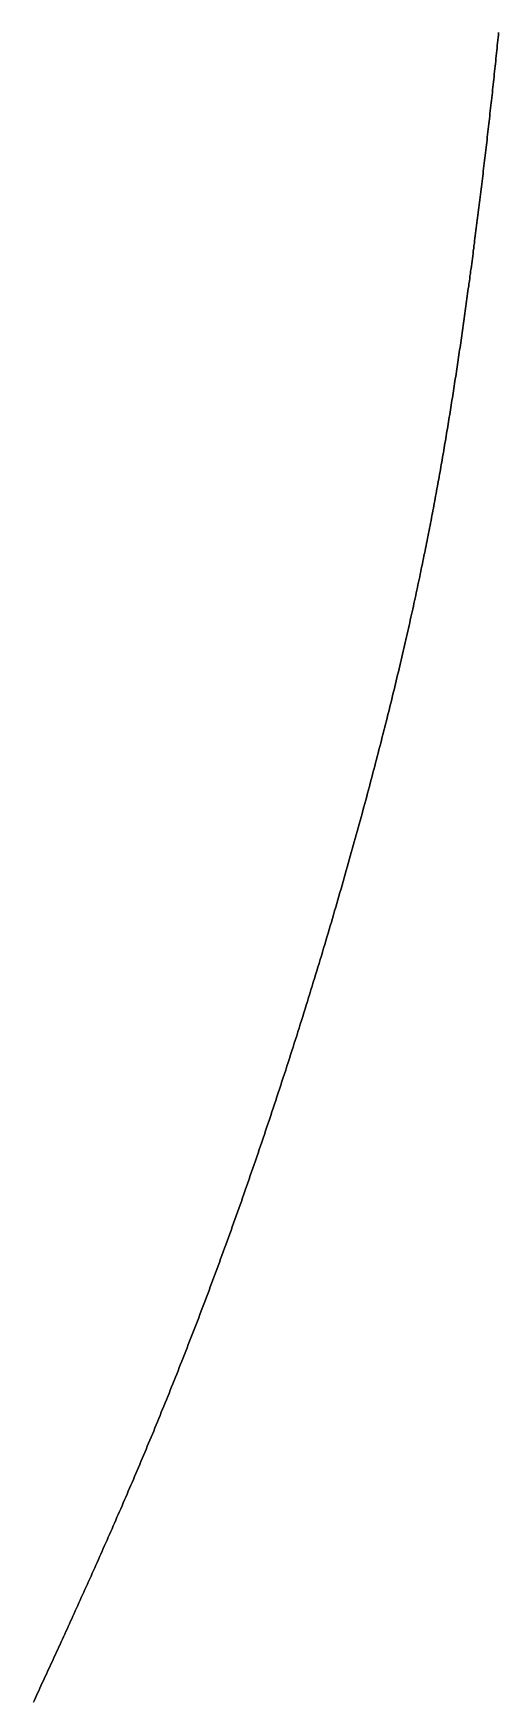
# Model space of a CAD drawing. Header units: inches. Extents: x 130170 to 284068, y 377793 to 804530.
# Drawn here: x 259846.3 to 259861, y 743507.5 to 743560.1 of the extents above; entities that cross this region are included whole.
import ezdxf

# ---------------------------------------------------------------- set-up
doc = ezdxf.new("R2010")
doc.units = ezdxf.units.IN
doc.header["$MEASUREMENT"] = 0
doc.layers.add('muni_il', color=7, linetype='Continuous')

msp = doc.modelspace()

# ---------------------------------------------------------------- linework, layer by layer
at = {"layer": 'muni_il'}
for points in [[(259846.325, 743507.456), (259846.359, 743507.529), (259846.392, 743507.602), (259846.426, 743507.675), (259846.46, 743507.749), (259846.494, 743507.822), (259846.528, 743507.897), (259846.563, 743507.971), (259846.597, 743508.046), (259846.632, 743508.121), (259846.667, 743508.196), (259846.702, 743508.272), (259846.737, 743508.348), (259846.772, 743508.425), (259846.807, 743508.501), (259846.842, 743508.578), (259846.878, 743508.655), (259846.914, 743508.733), (259846.949, 743508.81), (259846.985, 743508.889), (259847.021, 743508.967), (259847.057, 743509.045), (259847.093, 743509.124), (259847.13, 743509.204), (259847.166, 743509.283), (259847.203, 743509.363), (259847.239, 743509.443), (259847.276, 743509.523), (259847.313, 743509.603), (259847.349, 743509.684), (259847.386, 743509.765), (259847.424, 743509.846), (259847.461, 743509.928), (259847.498, 743510.01), (259847.535, 743510.092), (259847.573, 743510.174), (259847.61, 743510.257), (259847.648, 743510.339), (259847.686, 743510.422), (259847.723, 743510.506), (259847.761, 743510.589), (259847.799, 743510.673), (259847.837, 743510.757), (259847.875, 743510.841), (259847.913, 743510.925), (259847.951, 743511.01), (259847.989, 743511.095), (259848.027, 743511.18), (259848.066, 743511.265), (259848.104, 743511.351), (259848.143, 743511.436), (259848.181, 743511.523), (259848.22, 743511.609), (259848.258, 743511.695), (259848.297, 743511.782), (259848.336, 743511.869), (259848.375, 743511.956), (259848.413, 743512.043), (259848.452, 743512.131), (259848.491, 743512.219), (259848.53, 743512.307), (259848.569, 743512.395), (259848.608, 743512.483), (259848.647, 743512.572), (259848.686, 743512.661), (259848.726, 743512.75), (259848.765, 743512.839), (259848.804, 743512.929), (259848.843, 743513.018), (259848.883, 743513.108), (259848.922, 743513.199), (259848.961, 743513.289), (259849.001, 743513.38), (259849.04, 743513.47), (259849.08, 743513.561), (259849.119, 743513.653), (259849.159, 743513.744), (259849.199, 743513.836), (259849.238, 743513.928), (259849.278, 743514.02), (259849.317, 743514.113), (259849.357, 743514.205), (259849.397, 743514.298), (259849.437, 743514.391), (259849.477, 743514.485), (259849.516, 743514.578), (259849.556, 743514.672), (259849.596, 743514.766), (259849.636, 743514.86), (259849.676, 743514.955), (259849.716, 743515.05), (259849.756, 743515.145), (259849.796, 743515.24), (259849.836, 743515.335), (259849.876, 743515.431), (259849.916, 743515.527), (259849.956, 743515.623), (259849.996, 743515.72), (259850.036, 743515.816), (259850.077, 743515.913), (259850.117, 743516.01), (259850.157, 743516.108), (259850.197, 743516.206), (259850.237, 743516.304), (259850.278, 743516.402), (259850.318, 743516.5), (259850.358, 743516.599), (259850.399, 743516.698), (259850.439, 743516.797), (259850.479, 743516.897), (259850.52, 743516.997), (259850.56, 743517.096), (259850.601, 743517.197), (259850.641, 743517.297), (259850.681, 743517.398), (259850.722, 743517.499), (259850.762, 743517.601), (259850.803, 743517.703), (259850.843, 743517.804), (259850.884, 743517.907), (259850.924, 743518.009), (259850.965, 743518.112), (259851.006, 743518.215), (259851.046, 743518.318), (259851.087, 743518.422), (259851.128, 743518.526), (259851.168, 743518.63), (259851.209, 743518.734), (259851.249, 743518.839), (259851.29, 743518.944), (259851.331, 743519.049), (259851.372, 743519.155), (259851.412, 743519.261), (259851.453, 743519.367), (259851.494, 743519.473), (259851.535, 743519.58), (259851.575, 743519.687), (259851.616, 743519.794), (259851.657, 743519.902), (259851.698, 743520.009), (259851.738, 743520.117), (259851.779, 743520.226), (259851.82, 743520.334), (259851.861, 743520.443), (259851.902, 743520.552), (259851.942, 743520.662), (259851.983, 743520.772), (259852.024, 743520.882), (259852.065, 743520.992), (259852.106, 743521.102), (259852.146, 743521.213), (259852.187, 743521.324), (259852.228, 743521.435), (259852.269, 743521.547), (259852.31, 743521.659), (259852.35, 743521.771), (259852.391, 743521.883), (259852.432, 743521.996), (259852.473, 743522.109), (259852.514, 743522.222), (259852.554, 743522.335), (259852.595, 743522.449), (259852.636, 743522.563), (259852.677, 743522.677), (259852.717, 743522.791), (259852.758, 743522.906), (259852.799, 743523.021), (259852.839, 743523.136), (259852.88, 743523.251), (259852.921, 743523.366), (259852.961, 743523.482), (259853.002, 743523.598), (259853.042, 743523.714), (259853.083, 743523.83), (259853.123, 743523.946), (259853.163, 743524.063), (259853.204, 743524.18), (259853.244, 743524.297), (259853.285, 743524.414), (259853.325, 743524.532), (259853.365, 743524.649), (259853.406, 743524.767), (259853.446, 743524.885), (259853.486, 743525.003), (259853.526, 743525.121), (259853.566, 743525.24), (259853.606, 743525.358), (259853.646, 743525.477), (259853.686, 743525.596), (259853.726, 743525.715), (259853.765, 743525.834), (259853.805, 743525.953), (259853.845, 743526.072), (259853.885, 743526.192), (259853.924, 743526.311), (259853.964, 743526.431), (259854.003, 743526.55), (259854.042, 743526.67), (259854.082, 743526.79), (259854.121, 743526.91), (259854.16, 743527.03), (259854.199, 743527.15), (259854.238, 743527.27), (259854.277, 743527.391), (259854.316, 743527.511), (259854.355, 743527.631), (259854.393, 743527.751), (259854.432, 743527.872), (259854.471, 743527.992), (259854.509, 743528.113), (259854.547, 743528.233), (259854.586, 743528.353), (259854.624, 743528.474), (259854.662, 743528.594), (259854.7, 743528.715), (259854.738, 743528.835), (259854.776, 743528.955), (259854.813, 743529.076), (259854.851, 743529.196), (259854.888, 743529.316), (259854.925, 743529.436), (259854.963, 743529.556), (259855, 743529.676), (259855.037, 743529.796), (259855.074, 743529.916), (259855.111, 743530.036), (259855.147, 743530.156), (259855.184, 743530.275), (259855.22, 743530.395), (259855.257, 743530.514), (259855.293, 743530.634), (259855.329, 743530.753), (259855.365, 743530.872), (259855.401, 743530.991), (259855.436, 743531.11), (259855.472, 743531.228), (259855.507, 743531.347), (259855.543, 743531.465), (259855.578, 743531.583), (259855.613, 743531.701), (259855.648, 743531.819), (259855.682, 743531.937), (259855.717, 743532.054), (259855.751, 743532.172), (259855.786, 743532.289), (259855.82, 743532.406), (259855.854, 743532.522), (259855.888, 743532.639), (259855.922, 743532.755), (259855.955, 743532.871), (259855.989, 743532.987), (259856.022, 743533.103), (259856.055, 743533.218), (259856.088, 743533.333), (259856.121, 743533.448), (259856.153, 743533.562), (259856.186, 743533.677), (259856.218, 743533.791), (259856.25, 743533.905), (259856.282, 743534.018), (259856.314, 743534.131), (259856.346, 743534.244), (259856.377, 743534.357), (259856.409, 743534.47), (259856.44, 743534.582), (259856.471, 743534.694), (259856.502, 743534.805), (259856.532, 743534.916), (259856.563, 743535.027), (259856.593, 743535.138), (259856.624, 743535.248), (259856.654, 743535.358), (259856.684, 743535.468), (259856.713, 743535.577), (259856.743, 743535.686), (259856.772, 743535.795), (259856.801, 743535.903), (259856.83, 743536.011), (259856.859, 743536.119), (259856.888, 743536.226), (259856.916, 743536.333), (259856.944, 743536.44), (259856.973, 743536.546), (259857.001, 743536.652), (259857.028, 743536.758), (259857.056, 743536.863), (259857.083, 743536.968), (259857.111, 743537.072), (259857.138, 743537.177), (259857.165, 743537.28), (259857.192, 743537.384), (259857.218, 743537.487), (259857.245, 743537.59), (259857.271, 743537.692), (259857.297, 743537.794), (259857.323, 743537.896), (259857.349, 743537.997), (259857.374, 743538.098), (259857.4, 743538.198), (259857.425, 743538.299), (259857.45, 743538.398), (259857.475, 743538.498), (259857.499, 743538.597), (259857.524, 743538.696), (259857.548, 743538.794), (259857.573, 743538.892), (259857.597, 743538.99), (259857.62, 743539.087), (259857.644, 743539.184), (259857.668, 743539.28), (259857.691, 743539.376), (259857.714, 743539.472), (259857.737, 743539.567), (259857.76, 743539.662), (259857.783, 743539.757), (259857.805, 743539.851), (259857.828, 743539.945), (259857.85, 743540.039), (259857.872, 743540.132), (259857.894, 743540.225), (259857.916, 743540.318), (259857.937, 743540.41), (259857.959, 743540.502), (259857.98, 743540.593), (259858.001, 743540.684), (259858.022, 743540.775), (259858.043, 743540.866), (259858.064, 743540.956), (259858.084, 743541.046), (259858.105, 743541.135), (259858.125, 743541.224), (259858.145, 743541.313), (259858.165, 743541.401), (259858.185, 743541.49), (259858.204, 743541.577), (259858.224, 743541.665), (259858.243, 743541.752), (259858.263, 743541.839), (259858.282, 743541.926), (259858.301, 743542.012), (259858.319, 743542.098), (259858.338, 743542.184), (259858.357, 743542.269), (259858.375, 743542.354), (259858.393, 743542.439), (259858.411, 743542.523), (259858.429, 743542.608), (259858.447, 743542.692), (259858.465, 743542.775), (259858.483, 743542.859), (259858.5, 743542.942), (259858.518, 743543.025), (259858.535, 743543.107), (259858.552, 743543.19), (259858.569, 743543.272), (259858.586, 743543.354), (259858.603, 743543.435), (259858.619, 743543.517), (259858.636, 743543.598), (259858.652, 743543.679), (259858.669, 743543.76), (259858.685, 743543.84), (259858.701, 743543.921), (259858.717, 743544.001), (259858.733, 743544.08), (259858.749, 743544.16), (259858.765, 743544.24), (259858.78, 743544.319), (259858.796, 743544.398), (259858.811, 743544.477), (259858.826, 743544.556), (259858.842, 743544.634), (259858.857, 743544.712), (259858.872, 743544.791), (259858.887, 743544.869), (259858.902, 743544.946), (259858.916, 743545.024), (259858.931, 743545.102), (259858.945, 743545.179), (259858.96, 743545.256), (259858.974, 743545.333), (259858.989, 743545.41), (259859.003, 743545.487), (259859.017, 743545.564), (259859.031, 743545.641), (259859.045, 743545.717), (259859.059, 743545.794), (259859.073, 743545.87), (259859.087, 743545.946), (259859.1, 743546.022), (259859.114, 743546.098), (259859.127, 743546.174), (259859.141, 743546.25), (259859.154, 743546.326), (259859.168, 743546.401), (259859.181, 743546.477), (259859.194, 743546.552), (259859.207, 743546.628), (259859.22, 743546.703), (259859.233, 743546.779), (259859.246, 743546.854), (259859.259, 743546.929), (259859.272, 743547.004), (259859.285, 743547.079), (259859.298, 743547.155), (259859.31, 743547.23), (259859.323, 743547.305), (259859.335, 743547.38), (259859.348, 743547.455), (259859.36, 743547.53), (259859.373, 743547.605), (259859.385, 743547.68), (259859.397, 743547.755), (259859.41, 743547.83), (259859.422, 743547.905), (259859.434, 743547.979), (259859.446, 743548.054), (259859.458, 743548.129), (259859.47, 743548.204), (259859.482, 743548.279), (259859.494, 743548.354), (259859.506, 743548.429), (259859.518, 743548.505), (259859.53, 743548.58), (259859.542, 743548.655), (259859.554, 743548.73), (259859.565, 743548.805), (259859.577, 743548.88), (259859.589, 743548.956), (259859.6, 743549.031), (259859.612, 743549.106), (259859.623, 743549.182), (259859.635, 743549.257), (259859.646, 743549.333), (259859.658, 743549.409), (259859.669, 743549.484), (259859.681, 743549.56), (259859.692, 743549.636), (259859.703, 743549.712), (259859.715, 743549.787), (259859.726, 743549.863), (259859.737, 743549.94), (259859.749, 743550.016), (259859.76, 743550.092), (259859.771, 743550.168), (259859.782, 743550.245), (259859.793, 743550.321), (259859.804, 743550.398), (259859.815, 743550.474), (259859.827, 743550.551), (259859.838, 743550.628), (259859.849, 743550.705), (259859.86, 743550.782), (259859.871, 743550.859), (259859.882, 743550.936), (259859.893, 743551.013), (259859.903, 743551.09), (259859.914, 743551.168), (259859.925, 743551.245), (259859.936, 743551.323), (259859.947, 743551.401), (259859.958, 743551.478), (259859.969, 743551.556), (259859.979, 743551.634), (259859.99, 743551.712), (259860.001, 743551.791), (259860.012, 743551.869), (259860.022, 743551.947), (259860.033, 743552.026), (259860.044, 743552.104), (259860.054, 743552.183), (259860.065, 743552.262), (259860.076, 743552.341), (259860.086, 743552.42), (259860.097, 743552.499), (259860.107, 743552.578), (259860.118, 743552.657), (259860.129, 743552.737), (259860.139, 743552.816), (259860.15, 743552.896), (259860.16, 743552.975), (259860.171, 743553.055), (259860.181, 743553.135), (259860.191, 743553.215), (259860.202, 743553.295), (259860.212, 743553.375), (259860.223, 743553.455), (259860.233, 743553.535), (259860.243, 743553.616), (259860.254, 743553.696), (259860.264, 743553.777), (259860.274, 743553.858), (259860.285, 743553.938), (259860.295, 743554.019), (259860.305, 743554.1), (259860.315, 743554.181), (259860.325, 743554.262), (259860.336, 743554.343), (259860.346, 743554.424), (259860.356, 743554.506), (259860.366, 743554.587), (259860.376, 743554.668), (259860.386, 743554.75), (259860.396, 743554.831), (259860.406, 743554.913), (259860.416, 743554.995), (259860.426, 743555.077), (259860.436, 743555.158), (259860.446, 743555.24), (259860.456, 743555.322), (259860.466, 743555.404), (259860.476, 743555.486), (259860.486, 743555.568), (259860.496, 743555.65), (259860.506, 743555.733), (259860.516, 743555.815), (259860.525, 743555.897), (259860.535, 743555.979), (259860.545, 743556.062), (259860.555, 743556.144), (259860.564, 743556.227), (259860.574, 743556.309), (259860.584, 743556.392), (259860.593, 743556.474), (259860.603, 743556.557), (259860.612, 743556.639), (259860.622, 743556.722), (259860.632, 743556.805), (259860.641, 743556.887), (259860.651, 743556.97), (259860.66, 743557.053), (259860.67, 743557.135), (259860.679, 743557.218), (259860.688, 743557.301), (259860.698, 743557.384), (259860.707, 743557.466), (259860.716, 743557.549), (259860.725, 743557.632), (259860.735, 743557.715), (259860.744, 743557.797), (259860.753, 743557.88), (259860.762, 743557.963), (259860.771, 743558.046), (259860.78, 743558.128), (259860.79, 743558.211), (259860.798, 743558.294), (259860.808, 743558.376), (259860.816, 743558.459), (259860.825, 743558.542), (259860.834, 743558.624), (259860.843, 743558.707), (259860.852, 743558.789), (259860.861, 743558.872), (259860.87, 743558.955), (259860.878, 743559.037), (259860.887, 743559.119), (259860.896, 743559.202), (259860.904, 743559.284), (259860.913, 743559.366), (259860.921, 743559.449), (259860.93, 743559.531), (259860.938, 743559.613), (259860.947, 743559.695), (259860.955, 743559.777), (259860.964, 743559.859), (259860.972, 743559.941), (259860.98, 743560.023), (259860.989, 743560.105)], [(259860.989, 743560.105), (259860.98, 743560.023), (259860.972, 743559.941), (259860.964, 743559.859), (259860.955, 743559.777), (259860.947, 743559.695), (259860.938, 743559.613), (259860.93, 743559.531), (259860.921, 743559.449), (259860.913, 743559.366), (259860.904, 743559.284), (259860.896, 743559.202), (259860.887, 743559.119), (259860.878, 743559.037), (259860.87, 743558.955), (259860.861, 743558.872), (259860.852, 743558.789), (259860.843, 743558.707), (259860.834, 743558.624), (259860.825, 743558.542), (259860.816, 743558.459), (259860.808, 743558.376), (259860.798, 743558.294), (259860.79, 743558.211), (259860.78, 743558.128), (259860.771, 743558.046), (259860.762, 743557.963), (259860.753, 743557.88), (259860.744, 743557.797), (259860.735, 743557.715), (259860.725, 743557.632), (259860.716, 743557.549), (259860.707, 743557.466), (259860.698, 743557.384), (259860.688, 743557.301), (259860.679, 743557.218), (259860.67, 743557.135), (259860.66, 743557.053), (259860.651, 743556.97), (259860.641, 743556.887), (259860.632, 743556.805), (259860.622, 743556.722), (259860.612, 743556.639), (259860.603, 743556.557), (259860.593, 743556.474), (259860.584, 743556.392), (259860.574, 743556.309), (259860.564, 743556.227), (259860.555, 743556.144), (259860.545, 743556.062), (259860.535, 743555.979), (259860.525, 743555.897), (259860.516, 743555.815), (259860.506, 743555.733), (259860.496, 743555.65), (259860.486, 743555.568), (259860.476, 743555.486), (259860.466, 743555.404), (259860.456, 743555.322), (259860.446, 743555.24), (259860.436, 743555.158), (259860.426, 743555.077), (259860.416, 743554.995), (259860.406, 743554.913), (259860.396, 743554.831), (259860.386, 743554.75), (259860.376, 743554.668), (259860.366, 743554.587), (259860.356, 743554.506), (259860.346, 743554.424), (259860.336, 743554.343), (259860.325, 743554.262), (259860.315, 743554.181), (259860.305, 743554.1), (259860.295, 743554.019), (259860.285, 743553.938), (259860.274, 743553.858), (259860.264, 743553.777), (259860.254, 743553.696), (259860.243, 743553.616), (259860.233, 743553.535), (259860.223, 743553.455), (259860.212, 743553.375), (259860.202, 743553.295), (259860.191, 743553.215), (259860.181, 743553.135), (259860.171, 743553.055), (259860.16, 743552.975), (259860.15, 743552.896), (259860.139, 743552.816), (259860.129, 743552.737), (259860.118, 743552.657), (259860.107, 743552.578), (259860.097, 743552.499), (259860.086, 743552.42), (259860.076, 743552.341), (259860.065, 743552.262), (259860.054, 743552.183), (259860.044, 743552.104), (259860.033, 743552.026), (259860.022, 743551.947), (259860.012, 743551.869), (259860.001, 743551.791), (259859.99, 743551.712), (259859.979, 743551.634), (259859.969, 743551.556), (259859.958, 743551.478), (259859.947, 743551.401), (259859.936, 743551.323), (259859.925, 743551.245), (259859.914, 743551.168), (259859.903, 743551.09), (259859.893, 743551.013), (259859.882, 743550.936), (259859.871, 743550.859), (259859.86, 743550.782), (259859.849, 743550.705), (259859.838, 743550.628), (259859.827, 743550.551), (259859.815, 743550.474), (259859.804, 743550.398), (259859.793, 743550.321), (259859.782, 743550.245), (259859.771, 743550.168), (259859.76, 743550.092), (259859.749, 743550.016), (259859.737, 743549.94), (259859.726, 743549.863), (259859.715, 743549.787), (259859.703, 743549.712), (259859.692, 743549.636), (259859.681, 743549.56), (259859.669, 743549.484), (259859.658, 743549.409), (259859.646, 743549.333), (259859.635, 743549.257), (259859.623, 743549.182), (259859.612, 743549.106), (259859.6, 743549.031), (259859.589, 743548.956), (259859.577, 743548.88), (259859.565, 743548.805), (259859.554, 743548.73), (259859.542, 743548.655), (259859.53, 743548.58), (259859.518, 743548.505), (259859.506, 743548.429), (259859.494, 743548.354), (259859.482, 743548.279), (259859.47, 743548.204), (259859.458, 743548.129), (259859.446, 743548.054), (259859.434, 743547.979), (259859.422, 743547.905), (259859.41, 743547.83), (259859.397, 743547.755), (259859.385, 743547.68), (259859.373, 743547.605), (259859.36, 743547.53), (259859.348, 743547.455), (259859.335, 743547.38), (259859.323, 743547.305), (259859.31, 743547.23), (259859.298, 743547.155), (259859.285, 743547.079), (259859.272, 743547.004), (259859.259, 743546.929), (259859.246, 743546.854), (259859.233, 743546.779), (259859.22, 743546.703), (259859.207, 743546.628), (259859.194, 743546.552), (259859.181, 743546.477), (259859.168, 743546.401), (259859.154, 743546.326), (259859.141, 743546.25), (259859.127, 743546.174), (259859.114, 743546.098), (259859.1, 743546.022), (259859.087, 743545.946), (259859.073, 743545.87), (259859.059, 743545.794), (259859.045, 743545.717), (259859.031, 743545.641), (259859.017, 743545.564), (259859.003, 743545.487), (259858.989, 743545.41), (259858.974, 743545.333), (259858.96, 743545.256), (259858.945, 743545.179), (259858.931, 743545.102), (259858.916, 743545.024), (259858.902, 743544.946), (259858.887, 743544.869), (259858.872, 743544.791), (259858.857, 743544.712), (259858.842, 743544.634), (259858.826, 743544.556), (259858.811, 743544.477), (259858.796, 743544.398), (259858.78, 743544.319), (259858.765, 743544.24), (259858.749, 743544.16), (259858.733, 743544.08), (259858.717, 743544.001), (259858.701, 743543.921), (259858.685, 743543.84), (259858.669, 743543.76), (259858.652, 743543.679), (259858.636, 743543.598), (259858.619, 743543.517), (259858.603, 743543.435), (259858.586, 743543.354), (259858.569, 743543.272), (259858.552, 743543.19), (259858.535, 743543.107), (259858.518, 743543.025), (259858.5, 743542.942), (259858.483, 743542.859), (259858.465, 743542.775), (259858.447, 743542.692), (259858.429, 743542.608), (259858.411, 743542.523), (259858.393, 743542.439), (259858.375, 743542.354), (259858.357, 743542.269), (259858.338, 743542.184), (259858.319, 743542.098), (259858.301, 743542.012), (259858.282, 743541.926), (259858.263, 743541.839), (259858.243, 743541.752), (259858.224, 743541.665), (259858.204, 743541.577), (259858.185, 743541.49), (259858.165, 743541.401), (259858.145, 743541.313), (259858.125, 743541.224), (259858.105, 743541.135), (259858.084, 743541.046), (259858.064, 743540.956), (259858.043, 743540.866), (259858.022, 743540.775), (259858.001, 743540.684), (259857.98, 743540.593), (259857.959, 743540.502), (259857.937, 743540.41), (259857.916, 743540.318), (259857.894, 743540.225), (259857.872, 743540.132), (259857.85, 743540.039), (259857.828, 743539.945), (259857.805, 743539.851), (259857.783, 743539.757), (259857.76, 743539.662), (259857.737, 743539.567), (259857.714, 743539.472), (259857.691, 743539.376), (259857.668, 743539.28), (259857.644, 743539.184), (259857.62, 743539.087), (259857.597, 743538.99), (259857.573, 743538.892), (259857.548, 743538.794), (259857.524, 743538.696), (259857.499, 743538.597), (259857.475, 743538.498), (259857.45, 743538.398), (259857.425, 743538.299), (259857.4, 743538.198), (259857.374, 743538.098), (259857.349, 743537.997), (259857.323, 743537.896), (259857.297, 743537.794), (259857.271, 743537.692), (259857.245, 743537.59), (259857.218, 743537.487), (259857.192, 743537.384), (259857.165, 743537.28), (259857.138, 743537.177), (259857.111, 743537.072), (259857.083, 743536.968), (259857.056, 743536.863), (259857.028, 743536.758), (259857.001, 743536.652), (259856.973, 743536.546), (259856.944, 743536.44), (259856.916, 743536.333), (259856.888, 743536.226), (259856.859, 743536.119), (259856.83, 743536.011), (259856.801, 743535.903), (259856.772, 743535.795), (259856.743, 743535.686), (259856.713, 743535.577), (259856.684, 743535.468), (259856.654, 743535.358), (259856.624, 743535.248), (259856.593, 743535.138), (259856.563, 743535.027), (259856.532, 743534.916), (259856.502, 743534.805), (259856.471, 743534.694), (259856.44, 743534.582), (259856.409, 743534.47), (259856.377, 743534.357), (259856.346, 743534.244), (259856.314, 743534.131), (259856.282, 743534.018), (259856.25, 743533.905), (259856.218, 743533.791), (259856.186, 743533.677), (259856.153, 743533.562), (259856.121, 743533.448), (259856.088, 743533.333), (259856.055, 743533.218), (259856.022, 743533.103), (259855.989, 743532.987), (259855.955, 743532.871), (259855.922, 743532.755), (259855.888, 743532.639), (259855.854, 743532.522), (259855.82, 743532.406), (259855.786, 743532.289), (259855.751, 743532.172), (259855.717, 743532.054), (259855.682, 743531.937), (259855.648, 743531.819), (259855.613, 743531.701), (259855.578, 743531.583), (259855.543, 743531.465), (259855.507, 743531.347), (259855.472, 743531.228), (259855.436, 743531.11), (259855.401, 743530.991), (259855.365, 743530.872), (259855.329, 743530.753), (259855.293, 743530.634), (259855.257, 743530.514), (259855.22, 743530.395), (259855.184, 743530.275), (259855.147, 743530.156), (259855.111, 743530.036), (259855.074, 743529.916), (259855.037, 743529.796), (259855, 743529.676), (259854.963, 743529.556), (259854.925, 743529.436), (259854.888, 743529.316), (259854.851, 743529.196), (259854.813, 743529.076), (259854.776, 743528.955), (259854.738, 743528.835), (259854.7, 743528.715), (259854.662, 743528.594), (259854.624, 743528.474), (259854.586, 743528.353), (259854.547, 743528.233), (259854.509, 743528.113), (259854.471, 743527.992), (259854.432, 743527.872), (259854.393, 743527.751), (259854.355, 743527.631), (259854.316, 743527.511), (259854.277, 743527.391), (259854.238, 743527.27), (259854.199, 743527.15), (259854.16, 743527.03), (259854.121, 743526.91), (259854.082, 743526.79), (259854.042, 743526.67), (259854.003, 743526.55), (259853.964, 743526.431), (259853.924, 743526.311), (259853.885, 743526.192), (259853.845, 743526.072), (259853.805, 743525.953), (259853.765, 743525.834), (259853.726, 743525.715), (259853.686, 743525.596), (259853.646, 743525.477), (259853.606, 743525.358), (259853.566, 743525.24), (259853.526, 743525.121), (259853.486, 743525.003), (259853.446, 743524.885), (259853.406, 743524.767), (259853.365, 743524.649), (259853.325, 743524.532), (259853.285, 743524.414), (259853.244, 743524.297), (259853.204, 743524.18), (259853.163, 743524.063), (259853.123, 743523.946), (259853.083, 743523.83), (259853.042, 743523.714), (259853.002, 743523.598), (259852.961, 743523.482), (259852.921, 743523.366), (259852.88, 743523.251), (259852.839, 743523.136), (259852.799, 743523.021), (259852.758, 743522.906), (259852.717, 743522.791), (259852.677, 743522.677), (259852.636, 743522.563), (259852.595, 743522.449), (259852.554, 743522.335), (259852.514, 743522.222), (259852.473, 743522.109), (259852.432, 743521.996), (259852.391, 743521.883), (259852.35, 743521.771), (259852.31, 743521.659), (259852.269, 743521.547), (259852.228, 743521.435), (259852.187, 743521.324), (259852.146, 743521.213), (259852.106, 743521.102), (259852.065, 743520.992), (259852.024, 743520.882), (259851.983, 743520.772), (259851.942, 743520.662), (259851.902, 743520.552), (259851.861, 743520.443), (259851.82, 743520.334), (259851.779, 743520.226), (259851.738, 743520.117), (259851.698, 743520.009), (259851.657, 743519.902), (259851.616, 743519.794), (259851.575, 743519.687), (259851.535, 743519.58), (259851.494, 743519.473), (259851.453, 743519.367), (259851.412, 743519.261), (259851.372, 743519.155), (259851.331, 743519.049), (259851.29, 743518.944), (259851.249, 743518.839), (259851.209, 743518.734), (259851.168, 743518.63), (259851.128, 743518.526), (259851.087, 743518.422), (259851.046, 743518.318), (259851.006, 743518.215), (259850.965, 743518.112), (259850.924, 743518.009), (259850.884, 743517.907), (259850.843, 743517.804), (259850.803, 743517.703), (259850.762, 743517.601), (259850.722, 743517.499), (259850.681, 743517.398), (259850.641, 743517.297), (259850.601, 743517.197), (259850.56, 743517.096), (259850.52, 743516.997), (259850.479, 743516.897), (259850.439, 743516.797), (259850.399, 743516.698), (259850.358, 743516.599), (259850.318, 743516.5), (259850.278, 743516.402), (259850.237, 743516.304), (259850.197, 743516.206), (259850.157, 743516.108), (259850.117, 743516.01), (259850.077, 743515.913), (259850.036, 743515.816), (259849.996, 743515.72), (259849.956, 743515.623), (259849.916, 743515.527), (259849.876, 743515.431), (259849.836, 743515.335), (259849.796, 743515.24), (259849.756, 743515.145), (259849.716, 743515.05), (259849.676, 743514.955), (259849.636, 743514.86), (259849.596, 743514.766), (259849.556, 743514.672), (259849.516, 743514.578), (259849.477, 743514.485), (259849.437, 743514.391), (259849.397, 743514.298), (259849.357, 743514.205), (259849.317, 743514.113), (259849.278, 743514.02), (259849.238, 743513.928), (259849.199, 743513.836), (259849.159, 743513.744), (259849.119, 743513.653), (259849.08, 743513.561), (259849.04, 743513.47), (259849.001, 743513.38), (259848.961, 743513.289), (259848.922, 743513.199), (259848.883, 743513.108), (259848.843, 743513.018), (259848.804, 743512.929), (259848.765, 743512.839), (259848.726, 743512.75), (259848.686, 743512.661), (259848.647, 743512.572), (259848.608, 743512.483), (259848.569, 743512.395), (259848.53, 743512.307), (259848.491, 743512.219), (259848.452, 743512.131), (259848.413, 743512.043), (259848.375, 743511.956), (259848.336, 743511.869), (259848.297, 743511.782), (259848.258, 743511.695), (259848.22, 743511.609), (259848.181, 743511.523), (259848.143, 743511.436), (259848.104, 743511.351), (259848.066, 743511.265), (259848.027, 743511.18), (259847.989, 743511.095), (259847.951, 743511.01), (259847.913, 743510.925), (259847.875, 743510.841), (259847.837, 743510.757), (259847.799, 743510.673), (259847.761, 743510.589), (259847.723, 743510.506), (259847.686, 743510.422), (259847.648, 743510.339), (259847.61, 743510.257), (259847.573, 743510.174), (259847.535, 743510.092), (259847.498, 743510.01), (259847.461, 743509.928), (259847.424, 743509.846), (259847.386, 743509.765), (259847.349, 743509.684), (259847.313, 743509.603), (259847.276, 743509.523), (259847.239, 743509.443), (259847.203, 743509.363), (259847.166, 743509.283), (259847.13, 743509.204), (259847.093, 743509.124), (259847.057, 743509.045), (259847.021, 743508.967), (259846.985, 743508.889), (259846.949, 743508.81), (259846.914, 743508.733), (259846.878, 743508.655), (259846.842, 743508.578), (259846.807, 743508.501), (259846.772, 743508.425), (259846.737, 743508.348), (259846.702, 743508.272), (259846.667, 743508.196), (259846.632, 743508.121), (259846.597, 743508.046), (259846.563, 743507.971), (259846.528, 743507.897), (259846.494, 743507.822), (259846.46, 743507.749), (259846.426, 743507.675), (259846.392, 743507.602), (259846.359, 743507.529), (259846.325, 743507.456)]]:
    msp.add_lwpolyline(points, dxfattribs=at)

doc.saveas('drawing.dxf')
